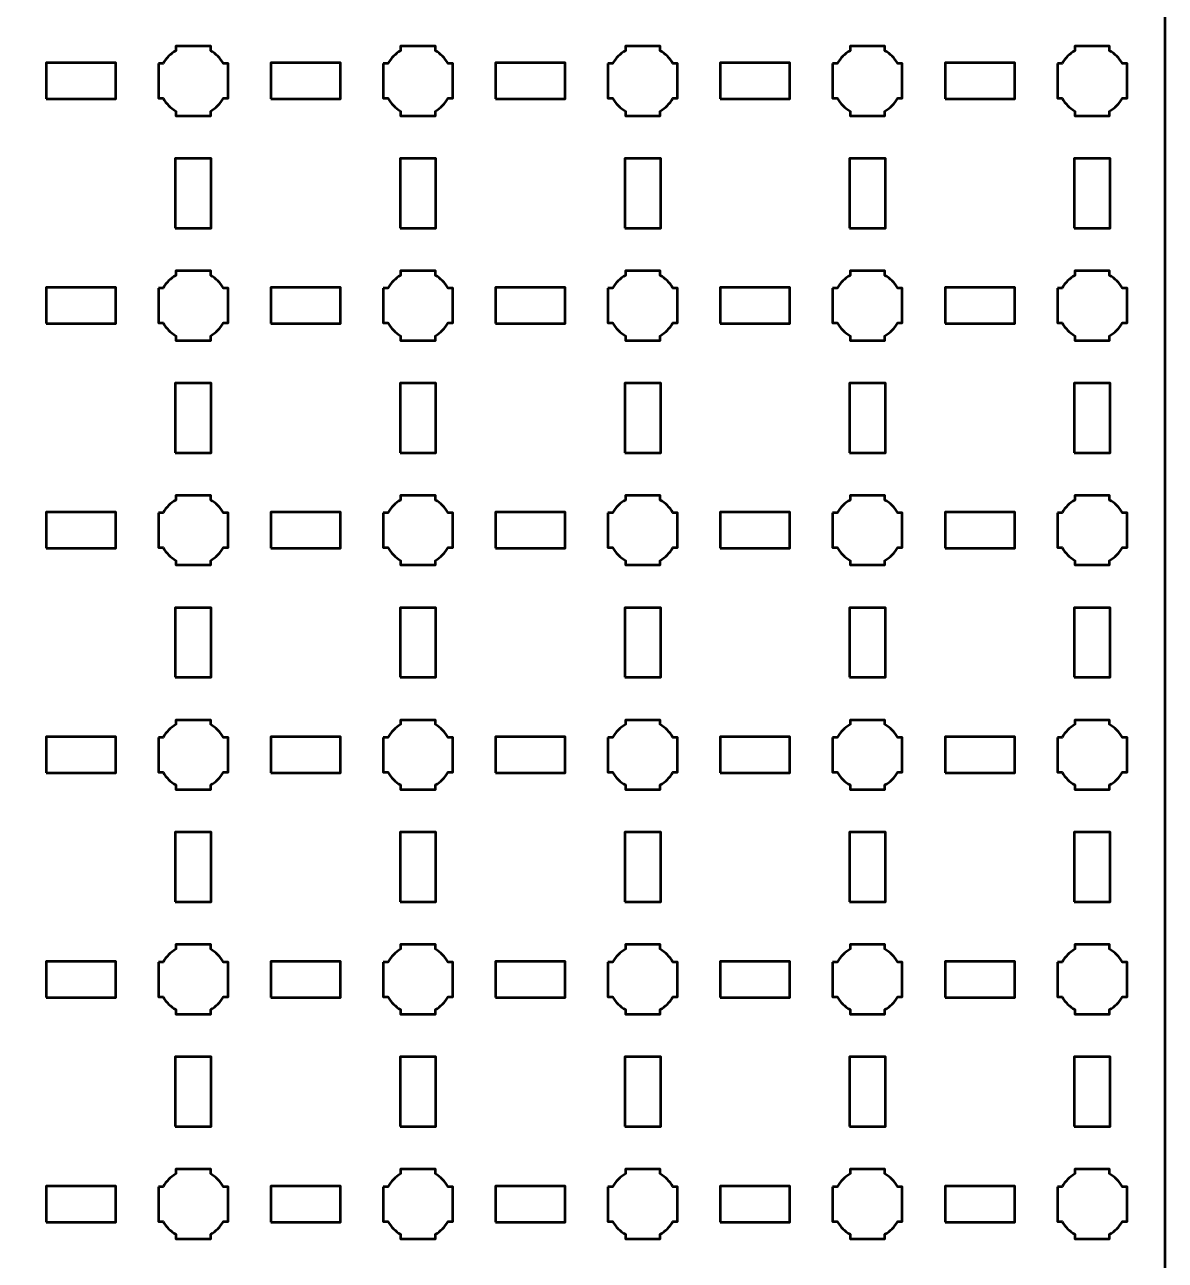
# Model space of a CAD drawing. Header units: centimetres. Extents: x -31.1 to 10.2, y -35.5 to 5.8.
# Drawn here: x 0 to 10.15, y -15.35 to -4.35 of the extents above; entities that cross this region are included whole.
import ezdxf

# ---------------------------------------------------------------- set-up
doc = ezdxf.new("R2010")
doc.units = ezdxf.units.CM
doc.header["$MEASUREMENT"] = 0
doc.layers.add('Layer 1', color=7, linetype='Continuous')

msp = doc.modelspace()

# ---------------------------------------------------------------- linework, layer by layer
at = {"layer": 'Layer 1', "color": 250, "lineweight": 53}
for points in [[(0.19, -5.01), (0.81, -5.01), (0.81, -4.69), (0.19, -4.69), (0.19, -5.01)], [(2.19, -5.01), (2.81, -5.01), (2.81, -4.69), (2.19, -4.69), (2.19, -5.01)], [(4.19, -5.01), (4.81, -5.01), (4.81, -4.69), (4.19, -4.69), (4.19, -5.01)], [(6.19, -5.01), (6.81, -5.01), (6.81, -4.69), (6.19, -4.69), (6.19, -5.01)], [(8.19, -5.01), (8.81, -5.01), (8.81, -4.69), (8.19, -4.69), (8.19, -5.01)], [(1.34, -6.16), (1.66, -6.16), (1.66, -5.54), (1.34, -5.54), (1.34, -6.16)], [(3.34, -6.16), (3.66, -6.16), (3.66, -5.54), (3.34, -5.54), (3.34, -6.16)], [(5.34, -6.16), (5.66, -6.16), (5.66, -5.54), (5.34, -5.54), (5.34, -6.16)], [(7.34, -6.16), (7.66, -6.16), (7.66, -5.54), (7.34, -5.54), (7.34, -6.16)], [(9.34, -6.16), (9.66, -6.16), (9.66, -5.54), (9.34, -5.54), (9.34, -6.16)], [(0.19, -7.01), (0.81, -7.01), (0.81, -6.69), (0.19, -6.69), (0.19, -7.01)], [(2.19, -7.01), (2.81, -7.01), (2.81, -6.69), (2.19, -6.69), (2.19, -7.01)], [(4.19, -7.01), (4.81, -7.01), (4.81, -6.69), (4.19, -6.69), (4.19, -7.01)], [(6.19, -7.01), (6.81, -7.01), (6.81, -6.69), (6.19, -6.69), (6.19, -7.01)], [(8.19, -7.01), (8.81, -7.01), (8.81, -6.69), (8.19, -6.69), (8.19, -7.01)], [(1.34, -8.16), (1.66, -8.16), (1.66, -7.54), (1.34, -7.54), (1.34, -8.16)], [(3.34, -8.16), (3.66, -8.16), (3.66, -7.54), (3.34, -7.54), (3.34, -8.16)], [(5.34, -8.16), (5.66, -8.16), (5.66, -7.54), (5.34, -7.54), (5.34, -8.16)], [(7.34, -8.16), (7.66, -8.16), (7.66, -7.54), (7.34, -7.54), (7.34, -8.16)], [(9.34, -8.16), (9.66, -8.16), (9.66, -7.54), (9.34, -7.54), (9.34, -8.16)], [(0.19, -9.01), (0.81, -9.01), (0.81, -8.69), (0.19, -8.69), (0.19, -9.01)], [(2.19, -9.01), (2.81, -9.01), (2.81, -8.69), (2.19, -8.69), (2.19, -9.01)], [(4.19, -9.01), (4.81, -9.01), (4.81, -8.69), (4.19, -8.69), (4.19, -9.01)], [(6.19, -9.01), (6.81, -9.01), (6.81, -8.69), (6.19, -8.69), (6.19, -9.01)], [(8.19, -9.01), (8.81, -9.01), (8.81, -8.69), (8.19, -8.69), (8.19, -9.01)], [(1.34, -10.16), (1.66, -10.16), (1.66, -9.54), (1.34, -9.54), (1.34, -10.16)], [(3.34, -10.16), (3.66, -10.16), (3.66, -9.54), (3.34, -9.54), (3.34, -10.16)], [(5.34, -10.16), (5.66, -10.16), (5.66, -9.54), (5.34, -9.54), (5.34, -10.16)], [(7.34, -10.16), (7.66, -10.16), (7.66, -9.54), (7.34, -9.54), (7.34, -10.16)], [(9.34, -10.16), (9.66, -10.16), (9.66, -9.54), (9.34, -9.54), (9.34, -10.16)], [(0.19, -11.01), (0.81, -11.01), (0.81, -10.69), (0.19, -10.69), (0.19, -11.01)], [(2.19, -11.01), (2.81, -11.01), (2.81, -10.69), (2.19, -10.69), (2.19, -11.01)], [(4.19, -11.01), (4.81, -11.01), (4.81, -10.69), (4.19, -10.69), (4.19, -11.01)], [(6.19, -11.01), (6.81, -11.01), (6.81, -10.69), (6.19, -10.69), (6.19, -11.01)], [(8.19, -11.01), (8.81, -11.01), (8.81, -10.69), (8.19, -10.69), (8.19, -11.01)], [(1.34, -12.16), (1.66, -12.16), (1.66, -11.54), (1.34, -11.54), (1.34, -12.16)], [(3.34, -12.16), (3.66, -12.16), (3.66, -11.54), (3.34, -11.54), (3.34, -12.16)], [(5.34, -12.16), (5.66, -12.16), (5.66, -11.54), (5.34, -11.54), (5.34, -12.16)], [(7.34, -12.16), (7.66, -12.16), (7.66, -11.54), (7.34, -11.54), (7.34, -12.16)], [(9.34, -12.16), (9.66, -12.16), (9.66, -11.54), (9.34, -11.54), (9.34, -12.16)], [(0.19, -13.01), (0.81, -13.01), (0.81, -12.69), (0.19, -12.69), (0.19, -13.01)], [(2.19, -13.01), (2.81, -13.01), (2.81, -12.69), (2.19, -12.69), (2.19, -13.01)], [(4.19, -13.01), (4.81, -13.01), (4.81, -12.69), (4.19, -12.69), (4.19, -13.01)], [(6.19, -13.01), (6.81, -13.01), (6.81, -12.69), (6.19, -12.69), (6.19, -13.01)], [(8.19, -13.01), (8.81, -13.01), (8.81, -12.69), (8.19, -12.69), (8.19, -13.01)], [(1.34, -14.16), (1.66, -14.16), (1.66, -13.54), (1.34, -13.54), (1.34, -14.16)], [(3.34, -14.16), (3.66, -14.16), (3.66, -13.54), (3.34, -13.54), (3.34, -14.16)], [(5.34, -14.16), (5.66, -14.16), (5.66, -13.54), (5.34, -13.54), (5.34, -14.16)], [(7.34, -14.16), (7.66, -14.16), (7.66, -13.54), (7.34, -13.54), (7.34, -14.16)], [(9.34, -14.16), (9.66, -14.16), (9.66, -13.54), (9.34, -13.54), (9.34, -14.16)], [(0.19, -15.01), (0.81, -15.01), (0.81, -14.69), (0.19, -14.69), (0.19, -15.01)], [(2.19, -15.01), (2.81, -15.01), (2.81, -14.69), (2.19, -14.69), (2.19, -15.01)], [(4.19, -15.01), (4.81, -15.01), (4.81, -14.69), (4.19, -14.69), (4.19, -15.01)], [(6.19, -15.01), (6.81, -15.01), (6.81, -14.69), (6.19, -14.69), (6.19, -15.01)], [(8.19, -15.01), (8.81, -15.01), (8.81, -14.69), (8.19, -14.69), (8.19, -15.01)]]:
    msp.add_lwpolyline(points, close=True, dxfattribs=at)
msp.add_open_spline([(-31.15, -35), (-31.15, -35), (-31.15, 5.3), (-31.15, 5.3), (-31.15, 5.3), (-31.15, 5.57609), (-30.92609, 5.8), (-30.65, 5.8), (-30.65, 5.8), (-30.65, 5.8), (9.65, 5.8), (9.65, 5.8), (9.65, 5.8), (9.92609, 5.8), (10.15, 5.57609), (10.15, 5.3), (10.15, 5.3), (10.15, 5.3), (10.15, -35), (10.15, -35), (10.15, -35), (10.15, -35.27609), (9.92609, -35.5), (9.65, -35.5), (9.65, -35.5), (9.65, -35.5), (-30.65, -35.5), (-30.65, -35.5), (-30.65, -35.5), (-30.92609, -35.5), (-31.15, -35.27609), (-31.15, -35)], degree=3, knots=[0, 0, 0, 0, 0.125, 0.125, 0.125, 0.125, 0.25, 0.25, 0.25, 0.25, 0.375, 0.375, 0.375, 0.375, 0.5, 0.5, 0.5, 0.5, 0.625, 0.625, 0.625, 0.625, 0.75, 0.75, 0.75, 0.75, 0.875, 0.875, 0.875, 0.875, 1, 1, 1, 1], dxfattribs=at)
at = {"layer": 'Layer 1', "lineweight": 53}
for points in [[(1.19, -4.695), (1.19, -4.695), (1.23149, -4.695), (1.23149, -4.695), (1.23149, -4.695), (1.25872, -4.64795), (1.29795, -4.60872), (1.345, -4.58149), (1.345, -4.58149), (1.345, -4.58149), (1.345, -4.54), (1.345, -4.54), (1.345, -4.54), (1.345, -4.54), (1.5, -4.54), (1.5, -4.54), (1.5, -4.54), (1.5, -4.54), (1.655, -4.54), (1.655, -4.54), (1.655, -4.54), (1.655, -4.54), (1.655, -4.58149), (1.655, -4.58149), (1.655, -4.58149), (1.70205, -4.60872), (1.74128, -4.64795), (1.76851, -4.695), (1.76851, -4.695), (1.76851, -4.695), (1.81, -4.695), (1.81, -4.695), (1.81, -4.695), (1.81, -4.695), (1.81, -4.85), (1.81, -4.85), (1.81, -4.85), (1.81, -4.85), (1.81, -5.005), (1.81, -5.005), (1.81, -5.005), (1.81, -5.005), (1.76851, -5.005), (1.76851, -5.005), (1.76851, -5.005), (1.74128, -5.05205), (1.70205, -5.09128), (1.655, -5.11851), (1.655, -5.11851), (1.655, -5.11851), (1.655, -5.16), (1.655, -5.16), (1.655, -5.16), (1.655, -5.16), (1.5, -5.16), (1.5, -5.16), (1.5, -5.16), (1.5, -5.16), (1.345, -5.16), (1.345, -5.16), (1.345, -5.16), (1.345, -5.16), (1.345, -5.11851), (1.345, -5.11851), (1.345, -5.11851), (1.29795, -5.09128), (1.25872, -5.05205), (1.23149, -5.005), (1.23149, -5.005), (1.23149, -5.005), (1.19, -5.005), (1.19, -5.005), (1.19, -5.005), (1.19, -5.005), (1.19, -4.85), (1.19, -4.85), (1.19, -4.85), (1.19, -4.85), (1.19, -4.695), (1.19, -4.695)], [(3.19, -4.695), (3.19, -4.695), (3.23149, -4.695), (3.23149, -4.695), (3.23149, -4.695), (3.25872, -4.64795), (3.29795, -4.60872), (3.345, -4.58149), (3.345, -4.58149), (3.345, -4.58149), (3.345, -4.54), (3.345, -4.54), (3.345, -4.54), (3.345, -4.54), (3.5, -4.54), (3.5, -4.54), (3.5, -4.54), (3.5, -4.54), (3.655, -4.54), (3.655, -4.54), (3.655, -4.54), (3.655, -4.54), (3.655, -4.58149), (3.655, -4.58149), (3.655, -4.58149), (3.70205, -4.60872), (3.74128, -4.64795), (3.76851, -4.695), (3.76851, -4.695), (3.76851, -4.695), (3.81, -4.695), (3.81, -4.695), (3.81, -4.695), (3.81, -4.695), (3.81, -4.85), (3.81, -4.85), (3.81, -4.85), (3.81, -4.85), (3.81, -5.005), (3.81, -5.005), (3.81, -5.005), (3.81, -5.005), (3.76851, -5.005), (3.76851, -5.005), (3.76851, -5.005), (3.74128, -5.05205), (3.70205, -5.09128), (3.655, -5.11851), (3.655, -5.11851), (3.655, -5.11851), (3.655, -5.16), (3.655, -5.16), (3.655, -5.16), (3.655, -5.16), (3.5, -5.16), (3.5, -5.16), (3.5, -5.16), (3.5, -5.16), (3.345, -5.16), (3.345, -5.16), (3.345, -5.16), (3.345, -5.16), (3.345, -5.11851), (3.345, -5.11851), (3.345, -5.11851), (3.29795, -5.09128), (3.25872, -5.05205), (3.23149, -5.005), (3.23149, -5.005), (3.23149, -5.005), (3.19, -5.005), (3.19, -5.005), (3.19, -5.005), (3.19, -5.005), (3.19, -4.85), (3.19, -4.85), (3.19, -4.85), (3.19, -4.85), (3.19, -4.695), (3.19, -4.695)], [(5.19, -4.695), (5.19, -4.695), (5.23149, -4.695), (5.23149, -4.695), (5.23149, -4.695), (5.25872, -4.64795), (5.29795, -4.60872), (5.345, -4.58149), (5.345, -4.58149), (5.345, -4.58149), (5.345, -4.54), (5.345, -4.54), (5.345, -4.54), (5.345, -4.54), (5.5, -4.54), (5.5, -4.54), (5.5, -4.54), (5.5, -4.54), (5.655, -4.54), (5.655, -4.54), (5.655, -4.54), (5.655, -4.54), (5.655, -4.58149), (5.655, -4.58149), (5.655, -4.58149), (5.70205, -4.60872), (5.74128, -4.64795), (5.76851, -4.695), (5.76851, -4.695), (5.76851, -4.695), (5.81, -4.695), (5.81, -4.695), (5.81, -4.695), (5.81, -4.695), (5.81, -4.85), (5.81, -4.85), (5.81, -4.85), (5.81, -4.85), (5.81, -5.005), (5.81, -5.005), (5.81, -5.005), (5.81, -5.005), (5.76851, -5.005), (5.76851, -5.005), (5.76851, -5.005), (5.74128, -5.05205), (5.70205, -5.09128), (5.655, -5.11851), (5.655, -5.11851), (5.655, -5.11851), (5.655, -5.16), (5.655, -5.16), (5.655, -5.16), (5.655, -5.16), (5.5, -5.16), (5.5, -5.16), (5.5, -5.16), (5.5, -5.16), (5.345, -5.16), (5.345, -5.16), (5.345, -5.16), (5.345, -5.16), (5.345, -5.11851), (5.345, -5.11851), (5.345, -5.11851), (5.29795, -5.09128), (5.25872, -5.05205), (5.23149, -5.005), (5.23149, -5.005), (5.23149, -5.005), (5.19, -5.005), (5.19, -5.005), (5.19, -5.005), (5.19, -5.005), (5.19, -4.85), (5.19, -4.85), (5.19, -4.85), (5.19, -4.85), (5.19, -4.695), (5.19, -4.695)], [(7.19, -4.695), (7.19, -4.695), (7.23149, -4.695), (7.23149, -4.695), (7.23149, -4.695), (7.25872, -4.64795), (7.29795, -4.60872), (7.345, -4.58149), (7.345, -4.58149), (7.345, -4.58149), (7.345, -4.54), (7.345, -4.54), (7.345, -4.54), (7.345, -4.54), (7.5, -4.54), (7.5, -4.54), (7.5, -4.54), (7.5, -4.54), (7.655, -4.54), (7.655, -4.54), (7.655, -4.54), (7.655, -4.54), (7.655, -4.58149), (7.655, -4.58149), (7.655, -4.58149), (7.70205, -4.60872), (7.74128, -4.64795), (7.76851, -4.695), (7.76851, -4.695), (7.76851, -4.695), (7.81, -4.695), (7.81, -4.695), (7.81, -4.695), (7.81, -4.695), (7.81, -4.85), (7.81, -4.85), (7.81, -4.85), (7.81, -4.85), (7.81, -5.005), (7.81, -5.005), (7.81, -5.005), (7.81, -5.005), (7.76851, -5.005), (7.76851, -5.005), (7.76851, -5.005), (7.74128, -5.05205), (7.70205, -5.09128), (7.655, -5.11851), (7.655, -5.11851), (7.655, -5.11851), (7.655, -5.16), (7.655, -5.16), (7.655, -5.16), (7.655, -5.16), (7.5, -5.16), (7.5, -5.16), (7.5, -5.16), (7.5, -5.16), (7.345, -5.16), (7.345, -5.16), (7.345, -5.16), (7.345, -5.16), (7.345, -5.11851), (7.345, -5.11851), (7.345, -5.11851), (7.29795, -5.09128), (7.25872, -5.05205), (7.23149, -5.005), (7.23149, -5.005), (7.23149, -5.005), (7.19, -5.005), (7.19, -5.005), (7.19, -5.005), (7.19, -5.005), (7.19, -4.85), (7.19, -4.85), (7.19, -4.85), (7.19, -4.85), (7.19, -4.695), (7.19, -4.695)], [(9.19, -4.695), (9.19, -4.695), (9.23149, -4.695), (9.23149, -4.695), (9.23149, -4.695), (9.25872, -4.64795), (9.29795, -4.60872), (9.345, -4.58149), (9.345, -4.58149), (9.345, -4.58149), (9.345, -4.54), (9.345, -4.54), (9.345, -4.54), (9.345, -4.54), (9.5, -4.54), (9.5, -4.54), (9.5, -4.54), (9.5, -4.54), (9.655, -4.54), (9.655, -4.54), (9.655, -4.54), (9.655, -4.54), (9.655, -4.58149), (9.655, -4.58149), (9.655, -4.58149), (9.70205, -4.60872), (9.74128, -4.64795), (9.76851, -4.695), (9.76851, -4.695), (9.76851, -4.695), (9.81, -4.695), (9.81, -4.695), (9.81, -4.695), (9.81, -4.695), (9.81, -4.85), (9.81, -4.85), (9.81, -4.85), (9.81, -4.85), (9.81, -5.005), (9.81, -5.005), (9.81, -5.005), (9.81, -5.005), (9.76851, -5.005), (9.76851, -5.005), (9.76851, -5.005), (9.74128, -5.05205), (9.70205, -5.09128), (9.655, -5.11851), (9.655, -5.11851), (9.655, -5.11851), (9.655, -5.16), (9.655, -5.16), (9.655, -5.16), (9.655, -5.16), (9.5, -5.16), (9.5, -5.16), (9.5, -5.16), (9.5, -5.16), (9.345, -5.16), (9.345, -5.16), (9.345, -5.16), (9.345, -5.16), (9.345, -5.11851), (9.345, -5.11851), (9.345, -5.11851), (9.29795, -5.09128), (9.25872, -5.05205), (9.23149, -5.005), (9.23149, -5.005), (9.23149, -5.005), (9.19, -5.005), (9.19, -5.005), (9.19, -5.005), (9.19, -5.005), (9.19, -4.85), (9.19, -4.85), (9.19, -4.85), (9.19, -4.85), (9.19, -4.695), (9.19, -4.695)], [(1.19, -6.695), (1.19, -6.695), (1.23149, -6.695), (1.23149, -6.695), (1.23149, -6.695), (1.25872, -6.64795), (1.29795, -6.60872), (1.345, -6.58149), (1.345, -6.58149), (1.345, -6.58149), (1.345, -6.54), (1.345, -6.54), (1.345, -6.54), (1.345, -6.54), (1.5, -6.54), (1.5, -6.54), (1.5, -6.54), (1.5, -6.54), (1.655, -6.54), (1.655, -6.54), (1.655, -6.54), (1.655, -6.54), (1.655, -6.58149), (1.655, -6.58149), (1.655, -6.58149), (1.70205, -6.60872), (1.74128, -6.64795), (1.76851, -6.695), (1.76851, -6.695), (1.76851, -6.695), (1.81, -6.695), (1.81, -6.695), (1.81, -6.695), (1.81, -6.695), (1.81, -6.85), (1.81, -6.85), (1.81, -6.85), (1.81, -6.85), (1.81, -7.005), (1.81, -7.005), (1.81, -7.005), (1.81, -7.005), (1.76851, -7.005), (1.76851, -7.005), (1.76851, -7.005), (1.74128, -7.05205), (1.70205, -7.09128), (1.655, -7.11851), (1.655, -7.11851), (1.655, -7.11851), (1.655, -7.16), (1.655, -7.16), (1.655, -7.16), (1.655, -7.16), (1.5, -7.16), (1.5, -7.16), (1.5, -7.16), (1.5, -7.16), (1.345, -7.16), (1.345, -7.16), (1.345, -7.16), (1.345, -7.16), (1.345, -7.11851), (1.345, -7.11851), (1.345, -7.11851), (1.29795, -7.09128), (1.25872, -7.05205), (1.23149, -7.005), (1.23149, -7.005), (1.23149, -7.005), (1.19, -7.005), (1.19, -7.005), (1.19, -7.005), (1.19, -7.005), (1.19, -6.85), (1.19, -6.85), (1.19, -6.85), (1.19, -6.85), (1.19, -6.695), (1.19, -6.695)], [(3.19, -6.695), (3.19, -6.695), (3.23149, -6.695), (3.23149, -6.695), (3.23149, -6.695), (3.25872, -6.64795), (3.29795, -6.60872), (3.345, -6.58149), (3.345, -6.58149), (3.345, -6.58149), (3.345, -6.54), (3.345, -6.54), (3.345, -6.54), (3.345, -6.54), (3.5, -6.54), (3.5, -6.54), (3.5, -6.54), (3.5, -6.54), (3.655, -6.54), (3.655, -6.54), (3.655, -6.54), (3.655, -6.54), (3.655, -6.58149), (3.655, -6.58149), (3.655, -6.58149), (3.70205, -6.60872), (3.74128, -6.64795), (3.76851, -6.695), (3.76851, -6.695), (3.76851, -6.695), (3.81, -6.695), (3.81, -6.695), (3.81, -6.695), (3.81, -6.695), (3.81, -6.85), (3.81, -6.85), (3.81, -6.85), (3.81, -6.85), (3.81, -7.005), (3.81, -7.005), (3.81, -7.005), (3.81, -7.005), (3.76851, -7.005), (3.76851, -7.005), (3.76851, -7.005), (3.74128, -7.05205), (3.70205, -7.09128), (3.655, -7.11851), (3.655, -7.11851), (3.655, -7.11851), (3.655, -7.16), (3.655, -7.16), (3.655, -7.16), (3.655, -7.16), (3.5, -7.16), (3.5, -7.16), (3.5, -7.16), (3.5, -7.16), (3.345, -7.16), (3.345, -7.16), (3.345, -7.16), (3.345, -7.16), (3.345, -7.11851), (3.345, -7.11851), (3.345, -7.11851), (3.29795, -7.09128), (3.25872, -7.05205), (3.23149, -7.005), (3.23149, -7.005), (3.23149, -7.005), (3.19, -7.005), (3.19, -7.005), (3.19, -7.005), (3.19, -7.005), (3.19, -6.85), (3.19, -6.85), (3.19, -6.85), (3.19, -6.85), (3.19, -6.695), (3.19, -6.695)], [(5.19, -6.695), (5.19, -6.695), (5.23149, -6.695), (5.23149, -6.695), (5.23149, -6.695), (5.25872, -6.64795), (5.29795, -6.60872), (5.345, -6.58149), (5.345, -6.58149), (5.345, -6.58149), (5.345, -6.54), (5.345, -6.54), (5.345, -6.54), (5.345, -6.54), (5.5, -6.54), (5.5, -6.54), (5.5, -6.54), (5.5, -6.54), (5.655, -6.54), (5.655, -6.54), (5.655, -6.54), (5.655, -6.54), (5.655, -6.58149), (5.655, -6.58149), (5.655, -6.58149), (5.70205, -6.60872), (5.74128, -6.64795), (5.76851, -6.695), (5.76851, -6.695), (5.76851, -6.695), (5.81, -6.695), (5.81, -6.695), (5.81, -6.695), (5.81, -6.695), (5.81, -6.85), (5.81, -6.85), (5.81, -6.85), (5.81, -6.85), (5.81, -7.005), (5.81, -7.005), (5.81, -7.005), (5.81, -7.005), (5.76851, -7.005), (5.76851, -7.005), (5.76851, -7.005), (5.74128, -7.05205), (5.70205, -7.09128), (5.655, -7.11851), (5.655, -7.11851), (5.655, -7.11851), (5.655, -7.16), (5.655, -7.16), (5.655, -7.16), (5.655, -7.16), (5.5, -7.16), (5.5, -7.16), (5.5, -7.16), (5.5, -7.16), (5.345, -7.16), (5.345, -7.16), (5.345, -7.16), (5.345, -7.16), (5.345, -7.11851), (5.345, -7.11851), (5.345, -7.11851), (5.29795, -7.09128), (5.25872, -7.05205), (5.23149, -7.005), (5.23149, -7.005), (5.23149, -7.005), (5.19, -7.005), (5.19, -7.005), (5.19, -7.005), (5.19, -7.005), (5.19, -6.85), (5.19, -6.85), (5.19, -6.85), (5.19, -6.85), (5.19, -6.695), (5.19, -6.695)], [(7.19, -6.695), (7.19, -6.695), (7.23149, -6.695), (7.23149, -6.695), (7.23149, -6.695), (7.25872, -6.64795), (7.29795, -6.60872), (7.345, -6.58149), (7.345, -6.58149), (7.345, -6.58149), (7.345, -6.54), (7.345, -6.54), (7.345, -6.54), (7.345, -6.54), (7.5, -6.54), (7.5, -6.54), (7.5, -6.54), (7.5, -6.54), (7.655, -6.54), (7.655, -6.54), (7.655, -6.54), (7.655, -6.54), (7.655, -6.58149), (7.655, -6.58149), (7.655, -6.58149), (7.70205, -6.60872), (7.74128, -6.64795), (7.76851, -6.695), (7.76851, -6.695), (7.76851, -6.695), (7.81, -6.695), (7.81, -6.695), (7.81, -6.695), (7.81, -6.695), (7.81, -6.85), (7.81, -6.85), (7.81, -6.85), (7.81, -6.85), (7.81, -7.005), (7.81, -7.005), (7.81, -7.005), (7.81, -7.005), (7.76851, -7.005), (7.76851, -7.005), (7.76851, -7.005), (7.74128, -7.05205), (7.70205, -7.09128), (7.655, -7.11851), (7.655, -7.11851), (7.655, -7.11851), (7.655, -7.16), (7.655, -7.16), (7.655, -7.16), (7.655, -7.16), (7.5, -7.16), (7.5, -7.16), (7.5, -7.16), (7.5, -7.16), (7.345, -7.16), (7.345, -7.16), (7.345, -7.16), (7.345, -7.16), (7.345, -7.11851), (7.345, -7.11851), (7.345, -7.11851), (7.29795, -7.09128), (7.25872, -7.05205), (7.23149, -7.005), (7.23149, -7.005), (7.23149, -7.005), (7.19, -7.005), (7.19, -7.005), (7.19, -7.005), (7.19, -7.005), (7.19, -6.85), (7.19, -6.85), (7.19, -6.85), (7.19, -6.85), (7.19, -6.695), (7.19, -6.695)], [(9.19, -6.695), (9.19, -6.695), (9.23149, -6.695), (9.23149, -6.695), (9.23149, -6.695), (9.25872, -6.64795), (9.29795, -6.60872), (9.345, -6.58149), (9.345, -6.58149), (9.345, -6.58149), (9.345, -6.54), (9.345, -6.54), (9.345, -6.54), (9.345, -6.54), (9.5, -6.54), (9.5, -6.54), (9.5, -6.54), (9.5, -6.54), (9.655, -6.54), (9.655, -6.54), (9.655, -6.54), (9.655, -6.54), (9.655, -6.58149), (9.655, -6.58149), (9.655, -6.58149), (9.70205, -6.60872), (9.74128, -6.64795), (9.76851, -6.695), (9.76851, -6.695), (9.76851, -6.695), (9.81, -6.695), (9.81, -6.695), (9.81, -6.695), (9.81, -6.695), (9.81, -6.85), (9.81, -6.85), (9.81, -6.85), (9.81, -6.85), (9.81, -7.005), (9.81, -7.005), (9.81, -7.005), (9.81, -7.005), (9.76851, -7.005), (9.76851, -7.005), (9.76851, -7.005), (9.74128, -7.05205), (9.70205, -7.09128), (9.655, -7.11851), (9.655, -7.11851), (9.655, -7.11851), (9.655, -7.16), (9.655, -7.16), (9.655, -7.16), (9.655, -7.16), (9.5, -7.16), (9.5, -7.16), (9.5, -7.16), (9.5, -7.16), (9.345, -7.16), (9.345, -7.16), (9.345, -7.16), (9.345, -7.16), (9.345, -7.11851), (9.345, -7.11851), (9.345, -7.11851), (9.29795, -7.09128), (9.25872, -7.05205), (9.23149, -7.005), (9.23149, -7.005), (9.23149, -7.005), (9.19, -7.005), (9.19, -7.005), (9.19, -7.005), (9.19, -7.005), (9.19, -6.85), (9.19, -6.85), (9.19, -6.85), (9.19, -6.85), (9.19, -6.695), (9.19, -6.695)], [(1.19, -8.695), (1.19, -8.695), (1.23149, -8.695), (1.23149, -8.695), (1.23149, -8.695), (1.25872, -8.64795), (1.29795, -8.60872), (1.345, -8.58149), (1.345, -8.58149), (1.345, -8.58149), (1.345, -8.54), (1.345, -8.54), (1.345, -8.54), (1.345, -8.54), (1.5, -8.54), (1.5, -8.54), (1.5, -8.54), (1.5, -8.54), (1.655, -8.54), (1.655, -8.54), (1.655, -8.54), (1.655, -8.54), (1.655, -8.58149), (1.655, -8.58149), (1.655, -8.58149), (1.70205, -8.60872), (1.74128, -8.64795), (1.76851, -8.695), (1.76851, -8.695), (1.76851, -8.695), (1.81, -8.695), (1.81, -8.695), (1.81, -8.695), (1.81, -8.695), (1.81, -8.85), (1.81, -8.85), (1.81, -8.85), (1.81, -8.85), (1.81, -9.005), (1.81, -9.005), (1.81, -9.005), (1.81, -9.005), (1.76851, -9.005), (1.76851, -9.005), (1.76851, -9.005), (1.74128, -9.05205), (1.70205, -9.09128), (1.655, -9.11851), (1.655, -9.11851), (1.655, -9.11851), (1.655, -9.16), (1.655, -9.16), (1.655, -9.16), (1.655, -9.16), (1.5, -9.16), (1.5, -9.16), (1.5, -9.16), (1.5, -9.16), (1.345, -9.16), (1.345, -9.16), (1.345, -9.16), (1.345, -9.16), (1.345, -9.11851), (1.345, -9.11851), (1.345, -9.11851), (1.29795, -9.09128), (1.25872, -9.05205), (1.23149, -9.005), (1.23149, -9.005), (1.23149, -9.005), (1.19, -9.005), (1.19, -9.005), (1.19, -9.005), (1.19, -9.005), (1.19, -8.85), (1.19, -8.85), (1.19, -8.85), (1.19, -8.85), (1.19, -8.695), (1.19, -8.695)], [(3.19, -8.695), (3.19, -8.695), (3.23149, -8.695), (3.23149, -8.695), (3.23149, -8.695), (3.25872, -8.64795), (3.29795, -8.60872), (3.345, -8.58149), (3.345, -8.58149), (3.345, -8.58149), (3.345, -8.54), (3.345, -8.54), (3.345, -8.54), (3.345, -8.54), (3.5, -8.54), (3.5, -8.54), (3.5, -8.54), (3.5, -8.54), (3.655, -8.54), (3.655, -8.54), (3.655, -8.54), (3.655, -8.54), (3.655, -8.58149), (3.655, -8.58149), (3.655, -8.58149), (3.70205, -8.60872), (3.74128, -8.64795), (3.76851, -8.695), (3.76851, -8.695), (3.76851, -8.695), (3.81, -8.695), (3.81, -8.695), (3.81, -8.695), (3.81, -8.695), (3.81, -8.85), (3.81, -8.85), (3.81, -8.85), (3.81, -8.85), (3.81, -9.005), (3.81, -9.005), (3.81, -9.005), (3.81, -9.005), (3.76851, -9.005), (3.76851, -9.005), (3.76851, -9.005), (3.74128, -9.05205), (3.70205, -9.09128), (3.655, -9.11851), (3.655, -9.11851), (3.655, -9.11851), (3.655, -9.16), (3.655, -9.16), (3.655, -9.16), (3.655, -9.16), (3.5, -9.16), (3.5, -9.16), (3.5, -9.16), (3.5, -9.16), (3.345, -9.16), (3.345, -9.16), (3.345, -9.16), (3.345, -9.16), (3.345, -9.11851), (3.345, -9.11851), (3.345, -9.11851), (3.29795, -9.09128), (3.25872, -9.05205), (3.23149, -9.005), (3.23149, -9.005), (3.23149, -9.005), (3.19, -9.005), (3.19, -9.005), (3.19, -9.005), (3.19, -9.005), (3.19, -8.85), (3.19, -8.85), (3.19, -8.85), (3.19, -8.85), (3.19, -8.695), (3.19, -8.695)], [(5.19, -8.695), (5.19, -8.695), (5.23149, -8.695), (5.23149, -8.695), (5.23149, -8.695), (5.25872, -8.64795), (5.29795, -8.60872), (5.345, -8.58149), (5.345, -8.58149), (5.345, -8.58149), (5.345, -8.54), (5.345, -8.54), (5.345, -8.54), (5.345, -8.54), (5.5, -8.54), (5.5, -8.54), (5.5, -8.54), (5.5, -8.54), (5.655, -8.54), (5.655, -8.54), (5.655, -8.54), (5.655, -8.54), (5.655, -8.58149), (5.655, -8.58149), (5.655, -8.58149), (5.70205, -8.60872), (5.74128, -8.64795), (5.76851, -8.695), (5.76851, -8.695), (5.76851, -8.695), (5.81, -8.695), (5.81, -8.695), (5.81, -8.695), (5.81, -8.695), (5.81, -8.85), (5.81, -8.85), (5.81, -8.85), (5.81, -8.85), (5.81, -9.005), (5.81, -9.005), (5.81, -9.005), (5.81, -9.005), (5.76851, -9.005), (5.76851, -9.005), (5.76851, -9.005), (5.74128, -9.05205), (5.70205, -9.09128), (5.655, -9.11851), (5.655, -9.11851), (5.655, -9.11851), (5.655, -9.16), (5.655, -9.16), (5.655, -9.16), (5.655, -9.16), (5.5, -9.16), (5.5, -9.16), (5.5, -9.16), (5.5, -9.16), (5.345, -9.16), (5.345, -9.16), (5.345, -9.16), (5.345, -9.16), (5.345, -9.11851), (5.345, -9.11851), (5.345, -9.11851), (5.29795, -9.09128), (5.25872, -9.05205), (5.23149, -9.005), (5.23149, -9.005), (5.23149, -9.005), (5.19, -9.005), (5.19, -9.005), (5.19, -9.005), (5.19, -9.005), (5.19, -8.85), (5.19, -8.85), (5.19, -8.85), (5.19, -8.85), (5.19, -8.695), (5.19, -8.695)], [(7.19, -8.695), (7.19, -8.695), (7.23149, -8.695), (7.23149, -8.695), (7.23149, -8.695), (7.25872, -8.64795), (7.29795, -8.60872), (7.345, -8.58149), (7.345, -8.58149), (7.345, -8.58149), (7.345, -8.54), (7.345, -8.54), (7.345, -8.54), (7.345, -8.54), (7.5, -8.54), (7.5, -8.54), (7.5, -8.54), (7.5, -8.54), (7.655, -8.54), (7.655, -8.54), (7.655, -8.54), (7.655, -8.54), (7.655, -8.58149), (7.655, -8.58149), (7.655, -8.58149), (7.70205, -8.60872), (7.74128, -8.64795), (7.76851, -8.695), (7.76851, -8.695), (7.76851, -8.695), (7.81, -8.695), (7.81, -8.695), (7.81, -8.695), (7.81, -8.695), (7.81, -8.85), (7.81, -8.85), (7.81, -8.85), (7.81, -8.85), (7.81, -9.005), (7.81, -9.005), (7.81, -9.005), (7.81, -9.005), (7.76851, -9.005), (7.76851, -9.005), (7.76851, -9.005), (7.74128, -9.05205), (7.70205, -9.09128), (7.655, -9.11851), (7.655, -9.11851), (7.655, -9.11851), (7.655, -9.16), (7.655, -9.16), (7.655, -9.16), (7.655, -9.16), (7.5, -9.16), (7.5, -9.16), (7.5, -9.16), (7.5, -9.16), (7.345, -9.16), (7.345, -9.16), (7.345, -9.16), (7.345, -9.16), (7.345, -9.11851), (7.345, -9.11851), (7.345, -9.11851), (7.29795, -9.09128), (7.25872, -9.05205), (7.23149, -9.005), (7.23149, -9.005), (7.23149, -9.005), (7.19, -9.005), (7.19, -9.005), (7.19, -9.005), (7.19, -9.005), (7.19, -8.85), (7.19, -8.85), (7.19, -8.85), (7.19, -8.85), (7.19, -8.695), (7.19, -8.695)], [(9.19, -8.695), (9.19, -8.695), (9.23149, -8.695), (9.23149, -8.695), (9.23149, -8.695), (9.25872, -8.64795), (9.29795, -8.60872), (9.345, -8.58149), (9.345, -8.58149), (9.345, -8.58149), (9.345, -8.54), (9.345, -8.54), (9.345, -8.54), (9.345, -8.54), (9.5, -8.54), (9.5, -8.54), (9.5, -8.54), (9.5, -8.54), (9.655, -8.54), (9.655, -8.54), (9.655, -8.54), (9.655, -8.54), (9.655, -8.58149), (9.655, -8.58149), (9.655, -8.58149), (9.70205, -8.60872), (9.74128, -8.64795), (9.76851, -8.695), (9.76851, -8.695), (9.76851, -8.695), (9.81, -8.695), (9.81, -8.695), (9.81, -8.695), (9.81, -8.695), (9.81, -8.85), (9.81, -8.85), (9.81, -8.85), (9.81, -8.85), (9.81, -9.005), (9.81, -9.005), (9.81, -9.005), (9.81, -9.005), (9.76851, -9.005), (9.76851, -9.005), (9.76851, -9.005), (9.74128, -9.05205), (9.70205, -9.09128), (9.655, -9.11851), (9.655, -9.11851), (9.655, -9.11851), (9.655, -9.16), (9.655, -9.16), (9.655, -9.16), (9.655, -9.16), (9.5, -9.16), (9.5, -9.16), (9.5, -9.16), (9.5, -9.16), (9.345, -9.16), (9.345, -9.16), (9.345, -9.16), (9.345, -9.16), (9.345, -9.11851), (9.345, -9.11851), (9.345, -9.11851), (9.29795, -9.09128), (9.25872, -9.05205), (9.23149, -9.005), (9.23149, -9.005), (9.23149, -9.005), (9.19, -9.005), (9.19, -9.005), (9.19, -9.005), (9.19, -9.005), (9.19, -8.85), (9.19, -8.85), (9.19, -8.85), (9.19, -8.85), (9.19, -8.695), (9.19, -8.695)], [(1.19, -10.695), (1.19, -10.695), (1.23149, -10.695), (1.23149, -10.695), (1.23149, -10.695), (1.25872, -10.64795), (1.29795, -10.60872), (1.345, -10.58149), (1.345, -10.58149), (1.345, -10.58149), (1.345, -10.54), (1.345, -10.54), (1.345, -10.54), (1.345, -10.54), (1.5, -10.54), (1.5, -10.54), (1.5, -10.54), (1.5, -10.54), (1.655, -10.54), (1.655, -10.54), (1.655, -10.54), (1.655, -10.54), (1.655, -10.58149), (1.655, -10.58149), (1.655, -10.58149), (1.70205, -10.60872), (1.74128, -10.64795), (1.76851, -10.695), (1.76851, -10.695), (1.76851, -10.695), (1.81, -10.695), (1.81, -10.695), (1.81, -10.695), (1.81, -10.695), (1.81, -10.85), (1.81, -10.85), (1.81, -10.85), (1.81, -10.85), (1.81, -11.005), (1.81, -11.005), (1.81, -11.005), (1.81, -11.005), (1.76851, -11.005), (1.76851, -11.005), (1.76851, -11.005), (1.74128, -11.05205), (1.70205, -11.09128), (1.655, -11.11851), (1.655, -11.11851), (1.655, -11.11851), (1.655, -11.16), (1.655, -11.16), (1.655, -11.16), (1.655, -11.16), (1.5, -11.16), (1.5, -11.16), (1.5, -11.16), (1.5, -11.16), (1.345, -11.16), (1.345, -11.16), (1.345, -11.16), (1.345, -11.16), (1.345, -11.11851), (1.345, -11.11851), (1.345, -11.11851), (1.29795, -11.09128), (1.25872, -11.05205), (1.23149, -11.005), (1.23149, -11.005), (1.23149, -11.005), (1.19, -11.005), (1.19, -11.005), (1.19, -11.005), (1.19, -11.005), (1.19, -10.85), (1.19, -10.85), (1.19, -10.85), (1.19, -10.85), (1.19, -10.695), (1.19, -10.695)], [(3.19, -10.695), (3.19, -10.695), (3.23149, -10.695), (3.23149, -10.695), (3.23149, -10.695), (3.25872, -10.64795), (3.29795, -10.60872), (3.345, -10.58149), (3.345, -10.58149), (3.345, -10.58149), (3.345, -10.54), (3.345, -10.54), (3.345, -10.54), (3.345, -10.54), (3.5, -10.54), (3.5, -10.54), (3.5, -10.54), (3.5, -10.54), (3.655, -10.54), (3.655, -10.54), (3.655, -10.54), (3.655, -10.54), (3.655, -10.58149), (3.655, -10.58149), (3.655, -10.58149), (3.70205, -10.60872), (3.74128, -10.64795), (3.76851, -10.695), (3.76851, -10.695), (3.76851, -10.695), (3.81, -10.695), (3.81, -10.695), (3.81, -10.695), (3.81, -10.695), (3.81, -10.85), (3.81, -10.85), (3.81, -10.85), (3.81, -10.85), (3.81, -11.005), (3.81, -11.005), (3.81, -11.005), (3.81, -11.005), (3.76851, -11.005), (3.76851, -11.005), (3.76851, -11.005), (3.74128, -11.05205), (3.70205, -11.09128), (3.655, -11.11851), (3.655, -11.11851), (3.655, -11.11851), (3.655, -11.16), (3.655, -11.16), (3.655, -11.16), (3.655, -11.16), (3.5, -11.16), (3.5, -11.16), (3.5, -11.16), (3.5, -11.16), (3.345, -11.16), (3.345, -11.16), (3.345, -11.16), (3.345, -11.16), (3.345, -11.11851), (3.345, -11.11851), (3.345, -11.11851), (3.29795, -11.09128), (3.25872, -11.05205), (3.23149, -11.005), (3.23149, -11.005), (3.23149, -11.005), (3.19, -11.005), (3.19, -11.005), (3.19, -11.005), (3.19, -11.005), (3.19, -10.85), (3.19, -10.85), (3.19, -10.85), (3.19, -10.85), (3.19, -10.695), (3.19, -10.695)], [(5.19, -10.695), (5.19, -10.695), (5.23149, -10.695), (5.23149, -10.695), (5.23149, -10.695), (5.25872, -10.64795), (5.29795, -10.60872), (5.345, -10.58149), (5.345, -10.58149), (5.345, -10.58149), (5.345, -10.54), (5.345, -10.54), (5.345, -10.54), (5.345, -10.54), (5.5, -10.54), (5.5, -10.54), (5.5, -10.54), (5.5, -10.54), (5.655, -10.54), (5.655, -10.54), (5.655, -10.54), (5.655, -10.54), (5.655, -10.58149), (5.655, -10.58149), (5.655, -10.58149), (5.70205, -10.60872), (5.74128, -10.64795), (5.76851, -10.695), (5.76851, -10.695), (5.76851, -10.695), (5.81, -10.695), (5.81, -10.695), (5.81, -10.695), (5.81, -10.695), (5.81, -10.85), (5.81, -10.85), (5.81, -10.85), (5.81, -10.85), (5.81, -11.005), (5.81, -11.005), (5.81, -11.005), (5.81, -11.005), (5.76851, -11.005), (5.76851, -11.005), (5.76851, -11.005), (5.74128, -11.05205), (5.70205, -11.09128), (5.655, -11.11851), (5.655, -11.11851), (5.655, -11.11851), (5.655, -11.16), (5.655, -11.16), (5.655, -11.16), (5.655, -11.16), (5.5, -11.16), (5.5, -11.16), (5.5, -11.16), (5.5, -11.16), (5.345, -11.16), (5.345, -11.16), (5.345, -11.16), (5.345, -11.16), (5.345, -11.11851), (5.345, -11.11851), (5.345, -11.11851), (5.29795, -11.09128), (5.25872, -11.05205), (5.23149, -11.005), (5.23149, -11.005), (5.23149, -11.005), (5.19, -11.005), (5.19, -11.005), (5.19, -11.005), (5.19, -11.005), (5.19, -10.85), (5.19, -10.85), (5.19, -10.85), (5.19, -10.85), (5.19, -10.695), (5.19, -10.695)], [(7.19, -10.695), (7.19, -10.695), (7.23149, -10.695), (7.23149, -10.695), (7.23149, -10.695), (7.25872, -10.64795), (7.29795, -10.60872), (7.345, -10.58149), (7.345, -10.58149), (7.345, -10.58149), (7.345, -10.54), (7.345, -10.54), (7.345, -10.54), (7.345, -10.54), (7.5, -10.54), (7.5, -10.54), (7.5, -10.54), (7.5, -10.54), (7.655, -10.54), (7.655, -10.54), (7.655, -10.54), (7.655, -10.54), (7.655, -10.58149), (7.655, -10.58149), (7.655, -10.58149), (7.70205, -10.60872), (7.74128, -10.64795), (7.76851, -10.695), (7.76851, -10.695), (7.76851, -10.695), (7.81, -10.695), (7.81, -10.695), (7.81, -10.695), (7.81, -10.695), (7.81, -10.85), (7.81, -10.85), (7.81, -10.85), (7.81, -10.85), (7.81, -11.005), (7.81, -11.005), (7.81, -11.005), (7.81, -11.005), (7.76851, -11.005), (7.76851, -11.005), (7.76851, -11.005), (7.74128, -11.05205), (7.70205, -11.09128), (7.655, -11.11851), (7.655, -11.11851), (7.655, -11.11851), (7.655, -11.16), (7.655, -11.16), (7.655, -11.16), (7.655, -11.16), (7.5, -11.16), (7.5, -11.16), (7.5, -11.16), (7.5, -11.16), (7.345, -11.16), (7.345, -11.16), (7.345, -11.16), (7.345, -11.16), (7.345, -11.11851), (7.345, -11.11851), (7.345, -11.11851), (7.29795, -11.09128), (7.25872, -11.05205), (7.23149, -11.005), (7.23149, -11.005), (7.23149, -11.005), (7.19, -11.005), (7.19, -11.005), (7.19, -11.005), (7.19, -11.005), (7.19, -10.85), (7.19, -10.85), (7.19, -10.85), (7.19, -10.85), (7.19, -10.695), (7.19, -10.695)], [(9.19, -10.695), (9.19, -10.695), (9.23149, -10.695), (9.23149, -10.695), (9.23149, -10.695), (9.25872, -10.64795), (9.29795, -10.60872), (9.345, -10.58149), (9.345, -10.58149), (9.345, -10.58149), (9.345, -10.54), (9.345, -10.54), (9.345, -10.54), (9.345, -10.54), (9.5, -10.54), (9.5, -10.54), (9.5, -10.54), (9.5, -10.54), (9.655, -10.54), (9.655, -10.54), (9.655, -10.54), (9.655, -10.54), (9.655, -10.58149), (9.655, -10.58149), (9.655, -10.58149), (9.70205, -10.60872), (9.74128, -10.64795), (9.76851, -10.695), (9.76851, -10.695), (9.76851, -10.695), (9.81, -10.695), (9.81, -10.695), (9.81, -10.695), (9.81, -10.695), (9.81, -10.85), (9.81, -10.85), (9.81, -10.85), (9.81, -10.85), (9.81, -11.005), (9.81, -11.005), (9.81, -11.005), (9.81, -11.005), (9.76851, -11.005), (9.76851, -11.005), (9.76851, -11.005), (9.74128, -11.05205), (9.70205, -11.09128), (9.655, -11.11851), (9.655, -11.11851), (9.655, -11.11851), (9.655, -11.16), (9.655, -11.16), (9.655, -11.16), (9.655, -11.16), (9.5, -11.16), (9.5, -11.16), (9.5, -11.16), (9.5, -11.16), (9.345, -11.16), (9.345, -11.16), (9.345, -11.16), (9.345, -11.16), (9.345, -11.11851), (9.345, -11.11851), (9.345, -11.11851), (9.29795, -11.09128), (9.25872, -11.05205), (9.23149, -11.005), (9.23149, -11.005), (9.23149, -11.005), (9.19, -11.005), (9.19, -11.005), (9.19, -11.005), (9.19, -11.005), (9.19, -10.85), (9.19, -10.85), (9.19, -10.85), (9.19, -10.85), (9.19, -10.695), (9.19, -10.695)], [(1.19, -12.695), (1.19, -12.695), (1.23149, -12.695), (1.23149, -12.695), (1.23149, -12.695), (1.25872, -12.64795), (1.29795, -12.60872), (1.345, -12.58149), (1.345, -12.58149), (1.345, -12.58149), (1.345, -12.54), (1.345, -12.54), (1.345, -12.54), (1.345, -12.54), (1.5, -12.54), (1.5, -12.54), (1.5, -12.54), (1.5, -12.54), (1.655, -12.54), (1.655, -12.54), (1.655, -12.54), (1.655, -12.54), (1.655, -12.58149), (1.655, -12.58149), (1.655, -12.58149), (1.70205, -12.60872), (1.74128, -12.64795), (1.76851, -12.695), (1.76851, -12.695), (1.76851, -12.695), (1.81, -12.695), (1.81, -12.695), (1.81, -12.695), (1.81, -12.695), (1.81, -12.85), (1.81, -12.85), (1.81, -12.85), (1.81, -12.85), (1.81, -13.005), (1.81, -13.005), (1.81, -13.005), (1.81, -13.005), (1.76851, -13.005), (1.76851, -13.005), (1.76851, -13.005), (1.74128, -13.05205), (1.70205, -13.09128), (1.655, -13.11851), (1.655, -13.11851), (1.655, -13.11851), (1.655, -13.16), (1.655, -13.16), (1.655, -13.16), (1.655, -13.16), (1.5, -13.16), (1.5, -13.16), (1.5, -13.16), (1.5, -13.16), (1.345, -13.16), (1.345, -13.16), (1.345, -13.16), (1.345, -13.16), (1.345, -13.11851), (1.345, -13.11851), (1.345, -13.11851), (1.29795, -13.09128), (1.25872, -13.05205), (1.23149, -13.005), (1.23149, -13.005), (1.23149, -13.005), (1.19, -13.005), (1.19, -13.005), (1.19, -13.005), (1.19, -13.005), (1.19, -12.85), (1.19, -12.85), (1.19, -12.85), (1.19, -12.85), (1.19, -12.695), (1.19, -12.695)], [(3.19, -12.695), (3.19, -12.695), (3.23149, -12.695), (3.23149, -12.695), (3.23149, -12.695), (3.25872, -12.64795), (3.29795, -12.60872), (3.345, -12.58149), (3.345, -12.58149), (3.345, -12.58149), (3.345, -12.54), (3.345, -12.54), (3.345, -12.54), (3.345, -12.54), (3.5, -12.54), (3.5, -12.54), (3.5, -12.54), (3.5, -12.54), (3.655, -12.54), (3.655, -12.54), (3.655, -12.54), (3.655, -12.54), (3.655, -12.58149), (3.655, -12.58149), (3.655, -12.58149), (3.70205, -12.60872), (3.74128, -12.64795), (3.76851, -12.695), (3.76851, -12.695), (3.76851, -12.695), (3.81, -12.695), (3.81, -12.695), (3.81, -12.695), (3.81, -12.695), (3.81, -12.85), (3.81, -12.85), (3.81, -12.85), (3.81, -12.85), (3.81, -13.005), (3.81, -13.005), (3.81, -13.005), (3.81, -13.005), (3.76851, -13.005), (3.76851, -13.005), (3.76851, -13.005), (3.74128, -13.05205), (3.70205, -13.09128), (3.655, -13.11851), (3.655, -13.11851), (3.655, -13.11851), (3.655, -13.16), (3.655, -13.16), (3.655, -13.16), (3.655, -13.16), (3.5, -13.16), (3.5, -13.16), (3.5, -13.16), (3.5, -13.16), (3.345, -13.16), (3.345, -13.16), (3.345, -13.16), (3.345, -13.16), (3.345, -13.11851), (3.345, -13.11851), (3.345, -13.11851), (3.29795, -13.09128), (3.25872, -13.05205), (3.23149, -13.005), (3.23149, -13.005), (3.23149, -13.005), (3.19, -13.005), (3.19, -13.005), (3.19, -13.005), (3.19, -13.005), (3.19, -12.85), (3.19, -12.85), (3.19, -12.85), (3.19, -12.85), (3.19, -12.695), (3.19, -12.695)], [(5.19, -12.695), (5.19, -12.695), (5.23149, -12.695), (5.23149, -12.695), (5.23149, -12.695), (5.25872, -12.64795), (5.29795, -12.60872), (5.345, -12.58149), (5.345, -12.58149), (5.345, -12.58149), (5.345, -12.54), (5.345, -12.54), (5.345, -12.54), (5.345, -12.54), (5.5, -12.54), (5.5, -12.54), (5.5, -12.54), (5.5, -12.54), (5.655, -12.54), (5.655, -12.54), (5.655, -12.54), (5.655, -12.54), (5.655, -12.58149), (5.655, -12.58149), (5.655, -12.58149), (5.70205, -12.60872), (5.74128, -12.64795), (5.76851, -12.695), (5.76851, -12.695), (5.76851, -12.695), (5.81, -12.695), (5.81, -12.695), (5.81, -12.695), (5.81, -12.695), (5.81, -12.85), (5.81, -12.85), (5.81, -12.85), (5.81, -12.85), (5.81, -13.005), (5.81, -13.005), (5.81, -13.005), (5.81, -13.005), (5.76851, -13.005), (5.76851, -13.005), (5.76851, -13.005), (5.74128, -13.05205), (5.70205, -13.09128), (5.655, -13.11851), (5.655, -13.11851), (5.655, -13.11851), (5.655, -13.16), (5.655, -13.16), (5.655, -13.16), (5.655, -13.16), (5.5, -13.16), (5.5, -13.16), (5.5, -13.16), (5.5, -13.16), (5.345, -13.16), (5.345, -13.16), (5.345, -13.16), (5.345, -13.16), (5.345, -13.11851), (5.345, -13.11851), (5.345, -13.11851), (5.29795, -13.09128), (5.25872, -13.05205), (5.23149, -13.005), (5.23149, -13.005), (5.23149, -13.005), (5.19, -13.005), (5.19, -13.005), (5.19, -13.005), (5.19, -13.005), (5.19, -12.85), (5.19, -12.85), (5.19, -12.85), (5.19, -12.85), (5.19, -12.695), (5.19, -12.695)], [(7.19, -12.695), (7.19, -12.695), (7.23149, -12.695), (7.23149, -12.695), (7.23149, -12.695), (7.25872, -12.64795), (7.29795, -12.60872), (7.345, -12.58149), (7.345, -12.58149), (7.345, -12.58149), (7.345, -12.54), (7.345, -12.54), (7.345, -12.54), (7.345, -12.54), (7.5, -12.54), (7.5, -12.54), (7.5, -12.54), (7.5, -12.54), (7.655, -12.54), (7.655, -12.54), (7.655, -12.54), (7.655, -12.54), (7.655, -12.58149), (7.655, -12.58149), (7.655, -12.58149), (7.70205, -12.60872), (7.74128, -12.64795), (7.76851, -12.695), (7.76851, -12.695), (7.76851, -12.695), (7.81, -12.695), (7.81, -12.695), (7.81, -12.695), (7.81, -12.695), (7.81, -12.85), (7.81, -12.85), (7.81, -12.85), (7.81, -12.85), (7.81, -13.005), (7.81, -13.005), (7.81, -13.005), (7.81, -13.005), (7.76851, -13.005), (7.76851, -13.005), (7.76851, -13.005), (7.74128, -13.05205), (7.70205, -13.09128), (7.655, -13.11851), (7.655, -13.11851), (7.655, -13.11851), (7.655, -13.16), (7.655, -13.16), (7.655, -13.16), (7.655, -13.16), (7.5, -13.16), (7.5, -13.16), (7.5, -13.16), (7.5, -13.16), (7.345, -13.16), (7.345, -13.16), (7.345, -13.16), (7.345, -13.16), (7.345, -13.11851), (7.345, -13.11851), (7.345, -13.11851), (7.29795, -13.09128), (7.25872, -13.05205), (7.23149, -13.005), (7.23149, -13.005), (7.23149, -13.005), (7.19, -13.005), (7.19, -13.005), (7.19, -13.005), (7.19, -13.005), (7.19, -12.85), (7.19, -12.85), (7.19, -12.85), (7.19, -12.85), (7.19, -12.695), (7.19, -12.695)], [(9.19, -12.695), (9.19, -12.695), (9.23149, -12.695), (9.23149, -12.695), (9.23149, -12.695), (9.25872, -12.64795), (9.29795, -12.60872), (9.345, -12.58149), (9.345, -12.58149), (9.345, -12.58149), (9.345, -12.54), (9.345, -12.54), (9.345, -12.54), (9.345, -12.54), (9.5, -12.54), (9.5, -12.54), (9.5, -12.54), (9.5, -12.54), (9.655, -12.54), (9.655, -12.54), (9.655, -12.54), (9.655, -12.54), (9.655, -12.58149), (9.655, -12.58149), (9.655, -12.58149), (9.70205, -12.60872), (9.74128, -12.64795), (9.76851, -12.695), (9.76851, -12.695), (9.76851, -12.695), (9.81, -12.695), (9.81, -12.695), (9.81, -12.695), (9.81, -12.695), (9.81, -12.85), (9.81, -12.85), (9.81, -12.85), (9.81, -12.85), (9.81, -13.005), (9.81, -13.005), (9.81, -13.005), (9.81, -13.005), (9.76851, -13.005), (9.76851, -13.005), (9.76851, -13.005), (9.74128, -13.05205), (9.70205, -13.09128), (9.655, -13.11851), (9.655, -13.11851), (9.655, -13.11851), (9.655, -13.16), (9.655, -13.16), (9.655, -13.16), (9.655, -13.16), (9.5, -13.16), (9.5, -13.16), (9.5, -13.16), (9.5, -13.16), (9.345, -13.16), (9.345, -13.16), (9.345, -13.16), (9.345, -13.16), (9.345, -13.11851), (9.345, -13.11851), (9.345, -13.11851), (9.29795, -13.09128), (9.25872, -13.05205), (9.23149, -13.005), (9.23149, -13.005), (9.23149, -13.005), (9.19, -13.005), (9.19, -13.005), (9.19, -13.005), (9.19, -13.005), (9.19, -12.85), (9.19, -12.85), (9.19, -12.85), (9.19, -12.85), (9.19, -12.695), (9.19, -12.695)], [(1.19, -14.695), (1.19, -14.695), (1.23149, -14.695), (1.23149, -14.695), (1.23149, -14.695), (1.25872, -14.64795), (1.29795, -14.60872), (1.345, -14.58149), (1.345, -14.58149), (1.345, -14.58149), (1.345, -14.54), (1.345, -14.54), (1.345, -14.54), (1.345, -14.54), (1.5, -14.54), (1.5, -14.54), (1.5, -14.54), (1.5, -14.54), (1.655, -14.54), (1.655, -14.54), (1.655, -14.54), (1.655, -14.54), (1.655, -14.58149), (1.655, -14.58149), (1.655, -14.58149), (1.70205, -14.60872), (1.74128, -14.64795), (1.76851, -14.695), (1.76851, -14.695), (1.76851, -14.695), (1.81, -14.695), (1.81, -14.695), (1.81, -14.695), (1.81, -14.695), (1.81, -14.85), (1.81, -14.85), (1.81, -14.85), (1.81, -14.85), (1.81, -15.005), (1.81, -15.005), (1.81, -15.005), (1.81, -15.005), (1.76851, -15.005), (1.76851, -15.005), (1.76851, -15.005), (1.74128, -15.05205), (1.70205, -15.09128), (1.655, -15.11851), (1.655, -15.11851), (1.655, -15.11851), (1.655, -15.16), (1.655, -15.16), (1.655, -15.16), (1.655, -15.16), (1.5, -15.16), (1.5, -15.16), (1.5, -15.16), (1.5, -15.16), (1.345, -15.16), (1.345, -15.16), (1.345, -15.16), (1.345, -15.16), (1.345, -15.11851), (1.345, -15.11851), (1.345, -15.11851), (1.29795, -15.09128), (1.25872, -15.05205), (1.23149, -15.005), (1.23149, -15.005), (1.23149, -15.005), (1.19, -15.005), (1.19, -15.005), (1.19, -15.005), (1.19, -15.005), (1.19, -14.85), (1.19, -14.85), (1.19, -14.85), (1.19, -14.85), (1.19, -14.695), (1.19, -14.695)], [(3.19, -14.695), (3.19, -14.695), (3.23149, -14.695), (3.23149, -14.695), (3.23149, -14.695), (3.25872, -14.64795), (3.29795, -14.60872), (3.345, -14.58149), (3.345, -14.58149), (3.345, -14.58149), (3.345, -14.54), (3.345, -14.54), (3.345, -14.54), (3.345, -14.54), (3.5, -14.54), (3.5, -14.54), (3.5, -14.54), (3.5, -14.54), (3.655, -14.54), (3.655, -14.54), (3.655, -14.54), (3.655, -14.54), (3.655, -14.58149), (3.655, -14.58149), (3.655, -14.58149), (3.70205, -14.60872), (3.74128, -14.64795), (3.76851, -14.695), (3.76851, -14.695), (3.76851, -14.695), (3.81, -14.695), (3.81, -14.695), (3.81, -14.695), (3.81, -14.695), (3.81, -14.85), (3.81, -14.85), (3.81, -14.85), (3.81, -14.85), (3.81, -15.005), (3.81, -15.005), (3.81, -15.005), (3.81, -15.005), (3.76851, -15.005), (3.76851, -15.005), (3.76851, -15.005), (3.74128, -15.05205), (3.70205, -15.09128), (3.655, -15.11851), (3.655, -15.11851), (3.655, -15.11851), (3.655, -15.16), (3.655, -15.16), (3.655, -15.16), (3.655, -15.16), (3.5, -15.16), (3.5, -15.16), (3.5, -15.16), (3.5, -15.16), (3.345, -15.16), (3.345, -15.16), (3.345, -15.16), (3.345, -15.16), (3.345, -15.11851), (3.345, -15.11851), (3.345, -15.11851), (3.29795, -15.09128), (3.25872, -15.05205), (3.23149, -15.005), (3.23149, -15.005), (3.23149, -15.005), (3.19, -15.005), (3.19, -15.005), (3.19, -15.005), (3.19, -15.005), (3.19, -14.85), (3.19, -14.85), (3.19, -14.85), (3.19, -14.85), (3.19, -14.695), (3.19, -14.695)], [(5.19, -14.695), (5.19, -14.695), (5.23149, -14.695), (5.23149, -14.695), (5.23149, -14.695), (5.25872, -14.64795), (5.29795, -14.60872), (5.345, -14.58149), (5.345, -14.58149), (5.345, -14.58149), (5.345, -14.54), (5.345, -14.54), (5.345, -14.54), (5.345, -14.54), (5.5, -14.54), (5.5, -14.54), (5.5, -14.54), (5.5, -14.54), (5.655, -14.54), (5.655, -14.54), (5.655, -14.54), (5.655, -14.54), (5.655, -14.58149), (5.655, -14.58149), (5.655, -14.58149), (5.70205, -14.60872), (5.74128, -14.64795), (5.76851, -14.695), (5.76851, -14.695), (5.76851, -14.695), (5.81, -14.695), (5.81, -14.695), (5.81, -14.695), (5.81, -14.695), (5.81, -14.85), (5.81, -14.85), (5.81, -14.85), (5.81, -14.85), (5.81, -15.005), (5.81, -15.005), (5.81, -15.005), (5.81, -15.005), (5.76851, -15.005), (5.76851, -15.005), (5.76851, -15.005), (5.74128, -15.05205), (5.70205, -15.09128), (5.655, -15.11851), (5.655, -15.11851), (5.655, -15.11851), (5.655, -15.16), (5.655, -15.16), (5.655, -15.16), (5.655, -15.16), (5.5, -15.16), (5.5, -15.16), (5.5, -15.16), (5.5, -15.16), (5.345, -15.16), (5.345, -15.16), (5.345, -15.16), (5.345, -15.16), (5.345, -15.11851), (5.345, -15.11851), (5.345, -15.11851), (5.29795, -15.09128), (5.25872, -15.05205), (5.23149, -15.005), (5.23149, -15.005), (5.23149, -15.005), (5.19, -15.005), (5.19, -15.005), (5.19, -15.005), (5.19, -15.005), (5.19, -14.85), (5.19, -14.85), (5.19, -14.85), (5.19, -14.85), (5.19, -14.695), (5.19, -14.695)], [(7.19, -14.695), (7.19, -14.695), (7.23149, -14.695), (7.23149, -14.695), (7.23149, -14.695), (7.25872, -14.64795), (7.29795, -14.60872), (7.345, -14.58149), (7.345, -14.58149), (7.345, -14.58149), (7.345, -14.54), (7.345, -14.54), (7.345, -14.54), (7.345, -14.54), (7.5, -14.54), (7.5, -14.54), (7.5, -14.54), (7.5, -14.54), (7.655, -14.54), (7.655, -14.54), (7.655, -14.54), (7.655, -14.54), (7.655, -14.58149), (7.655, -14.58149), (7.655, -14.58149), (7.70205, -14.60872), (7.74128, -14.64795), (7.76851, -14.695), (7.76851, -14.695), (7.76851, -14.695), (7.81, -14.695), (7.81, -14.695), (7.81, -14.695), (7.81, -14.695), (7.81, -14.85), (7.81, -14.85), (7.81, -14.85), (7.81, -14.85), (7.81, -15.005), (7.81, -15.005), (7.81, -15.005), (7.81, -15.005), (7.76851, -15.005), (7.76851, -15.005), (7.76851, -15.005), (7.74128, -15.05205), (7.70205, -15.09128), (7.655, -15.11851), (7.655, -15.11851), (7.655, -15.11851), (7.655, -15.16), (7.655, -15.16), (7.655, -15.16), (7.655, -15.16), (7.5, -15.16), (7.5, -15.16), (7.5, -15.16), (7.5, -15.16), (7.345, -15.16), (7.345, -15.16), (7.345, -15.16), (7.345, -15.16), (7.345, -15.11851), (7.345, -15.11851), (7.345, -15.11851), (7.29795, -15.09128), (7.25872, -15.05205), (7.23149, -15.005), (7.23149, -15.005), (7.23149, -15.005), (7.19, -15.005), (7.19, -15.005), (7.19, -15.005), (7.19, -15.005), (7.19, -14.85), (7.19, -14.85), (7.19, -14.85), (7.19, -14.85), (7.19, -14.695), (7.19, -14.695)], [(9.19, -14.695), (9.19, -14.695), (9.23149, -14.695), (9.23149, -14.695), (9.23149, -14.695), (9.25872, -14.64795), (9.29795, -14.60872), (9.345, -14.58149), (9.345, -14.58149), (9.345, -14.58149), (9.345, -14.54), (9.345, -14.54), (9.345, -14.54), (9.345, -14.54), (9.5, -14.54), (9.5, -14.54), (9.5, -14.54), (9.5, -14.54), (9.655, -14.54), (9.655, -14.54), (9.655, -14.54), (9.655, -14.54), (9.655, -14.58149), (9.655, -14.58149), (9.655, -14.58149), (9.70205, -14.60872), (9.74128, -14.64795), (9.76851, -14.695), (9.76851, -14.695), (9.76851, -14.695), (9.81, -14.695), (9.81, -14.695), (9.81, -14.695), (9.81, -14.695), (9.81, -14.85), (9.81, -14.85), (9.81, -14.85), (9.81, -14.85), (9.81, -15.005), (9.81, -15.005), (9.81, -15.005), (9.81, -15.005), (9.76851, -15.005), (9.76851, -15.005), (9.76851, -15.005), (9.74128, -15.05205), (9.70205, -15.09128), (9.655, -15.11851), (9.655, -15.11851), (9.655, -15.11851), (9.655, -15.16), (9.655, -15.16), (9.655, -15.16), (9.655, -15.16), (9.5, -15.16), (9.5, -15.16), (9.5, -15.16), (9.5, -15.16), (9.345, -15.16), (9.345, -15.16), (9.345, -15.16), (9.345, -15.16), (9.345, -15.11851), (9.345, -15.11851), (9.345, -15.11851), (9.29795, -15.09128), (9.25872, -15.05205), (9.23149, -15.005), (9.23149, -15.005), (9.23149, -15.005), (9.19, -15.005), (9.19, -15.005), (9.19, -15.005), (9.19, -15.005), (9.19, -14.85), (9.19, -14.85), (9.19, -14.85), (9.19, -14.85), (9.19, -14.695), (9.19, -14.695)]]:
    msp.add_open_spline(points, degree=3, knots=[0, 0, 0, 0, 0.05, 0.05, 0.05, 0.05, 0.1, 0.1, 0.1, 0.1, 0.15, 0.15, 0.15, 0.15, 0.2, 0.2, 0.2, 0.2, 0.25, 0.25, 0.25, 0.25, 0.3, 0.3, 0.3, 0.3, 0.35, 0.35, 0.35, 0.35, 0.4, 0.4, 0.4, 0.4, 0.45, 0.45, 0.45, 0.45, 0.5, 0.5, 0.5, 0.5, 0.55, 0.55, 0.55, 0.55, 0.6, 0.6, 0.6, 0.6, 0.65, 0.65, 0.65, 0.65, 0.7, 0.7, 0.7, 0.7, 0.75, 0.75, 0.75, 0.75, 0.8, 0.8, 0.8, 0.8, 0.85, 0.85, 0.85, 0.85, 0.9, 0.9, 0.9, 0.9, 0.95, 0.95, 0.95, 0.95, 1, 1, 1, 1], dxfattribs=at)

doc.saveas('drawing.dxf')
